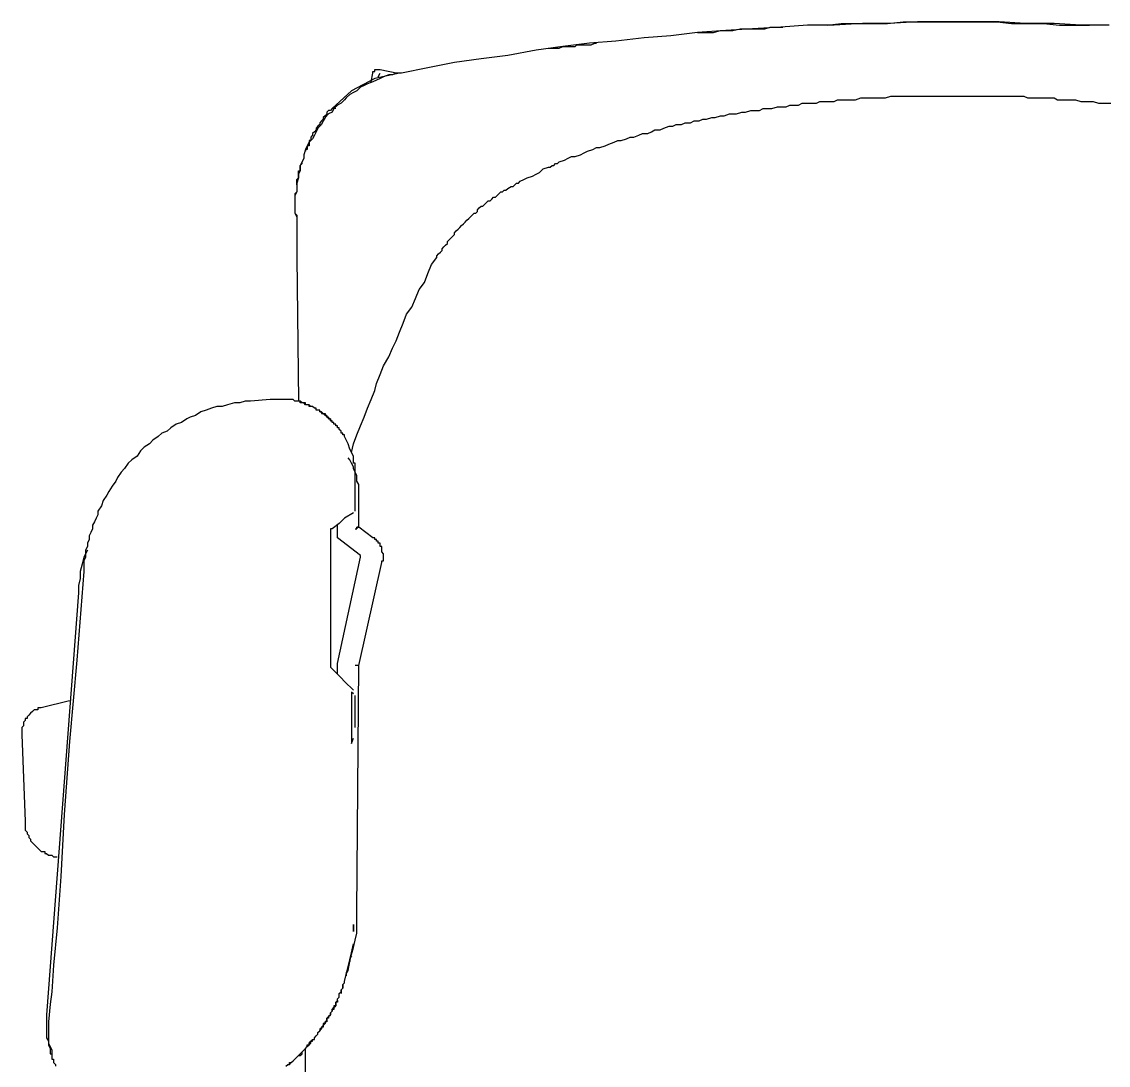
# Model space of a CAD drawing. Header units: inches. Extents: x 0 to 165, y 0 to 113.
# Drawn here: x 16.923 to 18.184, y 65.432 to 66.644 of the extents above; entities that cross this region are included whole.
import ezdxf

# ---------------------------------------------------------------- set-up
doc = ezdxf.new("R2010")
doc.units = ezdxf.units.IN
doc.header["$MEASUREMENT"] = 0
doc.layers.add('Furnishings', color=7, linetype='Continuous')

msp = doc.modelspace()

# ---------------------------------------------------------------- linework, layer by layer
at = {"layer": 'Furnishings'}
for points in [[(18.1849, 66.6395), (18.152, 66.6395), (18.1211, 66.6416), (18.0881, 66.6416), (18.0573, 66.6437), (18.0264, 66.6437), (17.9934, 66.6437), (17.9626, 66.6437), (17.9296, 66.6416), (17.8987, 66.6416), (17.8658, 66.6395), (17.8349, 66.6395), (17.804, 66.6375), (17.7711, 66.6354), (17.7402, 66.6334), (17.7073, 66.6313), (17.6764, 66.6272), (17.6455, 66.6251), (17.6126, 66.621), (17.5817, 66.6189), (17.5508, 66.6148), (17.5199, 66.6107), (17.487, 66.6045), (17.4561, 66.6004), (17.4252, 66.5963), (17.3943, 66.5901), (17.3635, 66.5839), (17.3573, 66.5839), (17.3532, 66.5819), (17.3491, 66.5819), (17.3429, 66.5798), (17.3388, 66.5778), (17.3346, 66.5757), (17.3305, 66.5737), (17.3243, 66.5716), (17.3202, 66.5695), (17.3161, 66.5675), (17.312, 66.5634), (17.3079, 66.5613), (17.3038, 66.5592), (17.2996, 66.5551), (17.2976, 66.5531), (17.2935, 66.549), (17.2893, 66.5469), (17.2852, 66.5428), (17.2832, 66.5387), (17.2791, 66.5366), (17.2749, 66.5325), (17.2729, 66.5284), (17.2708, 66.5242), (17.2667, 66.5201), (17.2646, 66.516), (17.2626, 66.5119), (17.2605, 66.5078), (17.2564, 66.5037), (17.2543, 66.4995), (17.2523, 66.4954), (17.2502, 66.4892), (17.2502, 66.4851), (17.2482, 66.481), (17.2461, 66.4769), (17.2461, 66.4707), (17.2441, 66.4666), (17.2441, 66.4625), (17.242, 66.4563), (17.242, 66.4522), (17.242, 66.446), (17.2399, 66.4419), (17.2399, 66.4378), (17.2399, 66.4316), (17.2399, 66.4275), (17.2399, 66.4213), (17.242, 66.4172), (17.242, 66.4131)], [(17.7073, 66.6313), (17.7093, 66.6313), (17.7114, 66.6313), (17.7134, 66.6313), (17.7155, 66.6313), (17.7176, 66.6313), (17.7196, 66.6313), (17.7217, 66.6313), (17.7237, 66.6313), (17.7258, 66.6313), (17.734, 66.6334), (17.7402, 66.6334), (17.7484, 66.6334), (17.7567, 66.6354), (17.7629, 66.6354), (17.7711, 66.6354), (17.7773, 66.6354), (17.7855, 66.6354), (17.7917, 66.6375), (17.7999, 66.6375), (17.8061, 66.6375)], [(17.8576, 66.6395), (17.874, 66.6416), (17.8926, 66.6416), (17.9111, 66.6416), (17.9276, 66.6416), (17.9461, 66.6437), (17.9646, 66.6437), (17.9831, 66.6437), (17.9996, 66.6437), (18.0181, 66.6437), (18.0367, 66.6437), (18.0552, 66.6437), (18.0717, 66.6416), (18.0902, 66.6416), (18.1087, 66.6416), (18.1273, 66.6395), (18.1437, 66.6395), (18.1623, 66.6395)], [(17.7134, 66.6313), (17.7134, 66.6313)], [(17.7258, 66.6313), (17.7258, 66.6313)], [(17.5343, 66.6128), (17.5385, 66.6128), (17.5405, 66.6128), (17.5446, 66.6128), (17.5467, 66.6128), (17.5508, 66.6148), (17.5549, 66.6148), (17.557, 66.6148), (17.5611, 66.6148), (17.5652, 66.6148), (17.5673, 66.6169), (17.5714, 66.6169), (17.5735, 66.6169), (17.5776, 66.6169), (17.5817, 66.6169), (17.5837, 66.6169), (17.5879, 66.6189), (17.5899, 66.6189)], [(17.3285, 66.5737), (17.3305, 66.5839), (17.3305, 66.586), (17.3326, 66.586), (17.3326, 66.5881), (17.3346, 66.5881), (17.3367, 66.5881), (17.3388, 66.5881), (17.3593, 66.5839)], [(17.3346, 66.5881), (17.3346, 66.5881)], [(17.3346, 66.5881), (17.3346, 66.5881)], [(17.3346, 66.5881), (17.3346, 66.5881)], [(17.3346, 66.5881), (17.3346, 66.5881)], [(17.3346, 66.5881), (17.3346, 66.5881)], [(17.3346, 66.5881), (17.3346, 66.5881)], [(17.3367, 66.5881), (17.3367, 66.5881)], [(17.3367, 66.5881), (17.3367, 66.5881)], [(17.3367, 66.5881), (17.3367, 66.5881)], [(17.3367, 66.5881), (17.3367, 66.5881)], [(17.3367, 66.5881), (17.3367, 66.5881)], [(17.3367, 66.5881), (17.3367, 66.5881)], [(17.3388, 66.5881), (17.3388, 66.5881)], [(17.3388, 66.5881), (17.3388, 66.5881)], [(17.3388, 66.5881), (17.3388, 66.5881)], [(17.3388, 66.5881), (17.3388, 66.5881)], [(17.3388, 66.5881), (17.3388, 66.5881)], [(17.3614, 66.5839), (17.3326, 66.5778), (17.3058, 66.5634), (17.2832, 66.5428), (17.2811, 66.5407), (17.2791, 66.5407), (17.277, 66.5387), (17.277, 66.5366), (17.2749, 66.5345), (17.2729, 66.5325), (17.2729, 66.5304), (17.2708, 66.5284), (17.2688, 66.5263), (17.2688, 66.5242), (17.2667, 66.5222), (17.2646, 66.5201), (17.2646, 66.5181), (17.2626, 66.516), (17.2605, 66.514), (17.2605, 66.5119), (17.2585, 66.5098), (17.2585, 66.5078), (17.2585, 66.5057), (17.2564, 66.5057), (17.2564, 66.5037), (17.2564, 66.5016), (17.2564, 66.4995), (17.2543, 66.4995), (17.2543, 66.4975), (17.2543, 66.4954), (17.2523, 66.4954), (17.2523, 66.4934)], [(17.3305, 66.586), (17.3305, 66.586)], [(17.3305, 66.5839), (17.3305, 66.5839)], [(17.3305, 66.5839), (17.3305, 66.5839)], [(17.3305, 66.5839), (17.3305, 66.5839)], [(17.3305, 66.5839), (17.3305, 66.5839)], [(17.3305, 66.5839), (17.3305, 66.5839)], [(17.3326, 66.586), (17.3326, 66.586)], [(17.3326, 66.586), (17.3326, 66.586)], [(17.3326, 66.586), (17.3326, 66.586)], [(17.3326, 66.586), (17.3326, 66.586)], [(17.3326, 66.586), (17.3326, 66.586)], [(17.3326, 66.586), (17.3326, 66.586)], [(17.3326, 66.586), (17.3326, 66.586)], [(17.3367, 66.5798), (17.3388, 66.5839)], [(17.3058, 66.1434), (17.3079, 66.1537), (17.312, 66.164), (17.3161, 66.1743), (17.3202, 66.1846), (17.3243, 66.1948), (17.3285, 66.2051), (17.3326, 66.2154), (17.3346, 66.2237), (17.3388, 66.234), (17.3429, 66.2443), (17.3491, 66.2546), (17.3532, 66.2648), (17.3573, 66.2731), (17.3614, 66.2834), (17.3655, 66.2937), (17.3696, 66.304), (17.3758, 66.3122), (17.3799, 66.3225), (17.384, 66.3328), (17.3902, 66.341), (17.3943, 66.3513), (17.3985, 66.3616), (17.4046, 66.3698), (17.4046, 66.3719), (17.4067, 66.374), (17.4088, 66.376), (17.4108, 66.3781), (17.4108, 66.3801), (17.4129, 66.3822), (17.4149, 66.3842), (17.417, 66.3863), (17.417, 66.3884), (17.419, 66.3904), (17.4211, 66.3925), (17.4232, 66.3945), (17.4252, 66.3966), (17.4252, 66.3987), (17.4273, 66.4007), (17.4293, 66.4028), (17.4314, 66.4048), (17.4335, 66.4069), (17.4355, 66.409), (17.4376, 66.411), (17.4396, 66.4131), (17.4417, 66.4151), (17.4438, 66.4172), (17.4458, 66.4192), (17.4479, 66.4213), (17.4499, 66.4213), (17.452, 66.4234), (17.452, 66.4254), (17.454, 66.4275), (17.4561, 66.4295), (17.4582, 66.4295), (17.4602, 66.4316), (17.4623, 66.4337), (17.4643, 66.4357), (17.4664, 66.4357), (17.4685, 66.4378), (17.4705, 66.4398), (17.4726, 66.4398), (17.4746, 66.4419), (17.4767, 66.444), (17.4788, 66.446), (17.4808, 66.446), (17.4829, 66.4481), (17.4849, 66.4481), (17.487, 66.4501), (17.4911, 66.4522), (17.4932, 66.4522), (17.4952, 66.4542), (17.4973, 66.4563), (17.4993, 66.4563), (17.5014, 66.4584), (17.5055, 66.4604), (17.5096, 66.4625), (17.5158, 66.4645), (17.5199, 66.4666), (17.524, 66.4687), (17.5282, 66.4728), (17.5343, 66.4748), (17.5364, 66.4748), (17.5385, 66.4769), (17.5405, 66.4769), (17.5426, 66.479), (17.5446, 66.479), (17.5467, 66.481), (17.5529, 66.4831), (17.557, 66.4851), (17.5611, 66.4872), (17.5652, 66.4872), (17.5714, 66.4892), (17.5755, 66.4913), (17.5796, 66.4934), (17.5858, 66.4954), (17.5899, 66.4975), (17.594, 66.4975), (17.6002, 66.4995), (17.6043, 66.5016), (17.6105, 66.5037), (17.6146, 66.5057), (17.6187, 66.5057), (17.6249, 66.5078), (17.629, 66.5098), (17.6332, 66.5098), (17.6393, 66.5119), (17.6435, 66.514), (17.6496, 66.514), (17.6537, 66.516), (17.6579, 66.5181), (17.664, 66.5181), (17.6682, 66.5201), (17.6743, 66.5222), (17.6785, 66.5222), (17.6826, 66.5242), (17.6887, 66.5242), (17.6929, 66.5263), (17.699, 66.5263), (17.7032, 66.5284), (17.7093, 66.5284), (17.7134, 66.5304), (17.7176, 66.5304), (17.7237, 66.5325), (17.7279, 66.5325), (17.734, 66.5345), (17.7382, 66.5345), (17.7443, 66.5366), (17.7484, 66.5366), (17.7526, 66.5366), (17.7587, 66.5387), (17.7629, 66.5387), (17.769, 66.5407), (17.7732, 66.5407), (17.7793, 66.5407), (17.7834, 66.5428), (17.7896, 66.5428), (17.7937, 66.5428), (17.7999, 66.5448), (17.804, 66.5448), (17.8102, 66.5448), (17.8143, 66.5469), (17.8184, 66.5469), (17.8246, 66.5469), (17.8287, 66.549), (17.8349, 66.549), (17.839, 66.549), (17.8452, 66.549), (17.8493, 66.551), (17.8555, 66.551), (17.8596, 66.551), (17.8658, 66.551), (17.8699, 66.5531), (17.8761, 66.5531), (17.8802, 66.5531), (17.8864, 66.5531), (17.8905, 66.5531), (17.8967, 66.5551), (17.9008, 66.5551), (17.907, 66.5551), (17.9111, 66.5551), (17.9152, 66.5551), (17.9214, 66.5551), (17.9255, 66.5551), (17.9317, 66.5572), (17.9358, 66.5572), (17.942, 66.5572), (17.9461, 66.5572), (17.9523, 66.5572), (17.9564, 66.5572), (17.9626, 66.5572), (17.9667, 66.5572), (17.9729, 66.5572), (17.977, 66.5572), (17.9831, 66.5572), (17.9873, 66.5572), (17.9934, 66.5572), (17.9976, 66.5572), (18.0037, 66.5572), (18.0078, 66.5572), (18.014, 66.5572), (18.0181, 66.5572), (18.0243, 66.5572), (18.0284, 66.5572), (18.0346, 66.5572), (18.0387, 66.5572), (18.0449, 66.5572), (18.049, 66.5572), (18.0552, 66.5572), (18.0593, 66.5572), (18.0655, 66.5572), (18.0696, 66.5572), (18.0758, 66.5572), (18.0799, 66.5572), (18.0861, 66.5572), (18.0902, 66.5551), (18.0964, 66.5551), (18.1005, 66.5551), (18.1046, 66.5551), (18.1108, 66.5551), (18.1149, 66.5551), (18.1211, 66.5551), (18.1252, 66.5531), (18.1314, 66.5531), (18.1355, 66.5531), (18.1417, 66.5531), (18.1458, 66.5531), (18.152, 66.551), (18.1561, 66.551), (18.1623, 66.551), (18.1664, 66.551), (18.1725, 66.549), (18.1767, 66.549), (18.1828, 66.549), (18.187, 66.549)], [(17.2873, 66.5428), (17.2832, 66.5428)], [(17.2564, 66.4995), (17.2543, 66.4995), (17.2543, 66.4975)], [(17.2564, 66.5037), (17.2564, 66.5037)], [(17.2564, 66.4995), (17.2564, 66.4995)], [(17.2585, 66.5098), (17.2585, 66.5098)], [(17.2585, 66.5078), (17.2585, 66.5078)], [(17.2523, 66.4934), (17.2523, 66.4934)], [(17.2523, 66.4934), (17.2523, 66.4934)], [(17.2543, 66.4975), (17.2543, 66.4975)], [(17.2543, 66.4975), (17.2543, 66.4975)], [(17.2543, 66.4954), (17.2543, 66.4954)], [(17.242, 66.4542), (17.242, 66.4563), (17.242, 66.4584), (17.242, 66.4604), (17.2441, 66.4625), (17.2441, 66.4645), (17.2441, 66.4666), (17.2441, 66.4687), (17.2441, 66.4707), (17.2461, 66.4707), (17.2461, 66.4728), (17.2461, 66.4748), (17.2461, 66.4769), (17.2482, 66.479), (17.2482, 66.481)], [(17.2482, 66.481), (17.2482, 66.481)], [(17.242, 66.4604), (17.242, 66.4604)], [(17.242, 66.4604), (17.242, 66.4604)], [(17.2441, 66.4625), (17.2441, 66.4625)], [(17.242, 66.4584), (17.242, 66.4584)], [(17.242, 66.4584), (17.242, 66.4584)], [(17.242, 66.4563), (17.242, 66.4563)], [(17.242, 66.4563), (17.242, 66.4563)], [(17.242, 66.446), (17.2399, 66.444), (17.2399, 66.4419), (17.2399, 66.4398), (17.2399, 66.4378), (17.2399, 66.4357), (17.2399, 66.4337), (17.2399, 66.4316), (17.2399, 66.4295), (17.2399, 66.4275), (17.2399, 66.4254), (17.2399, 66.4234), (17.2399, 66.4213), (17.242, 66.4192), (17.242, 66.4172), (17.242, 66.4151), (17.242, 66.4131), (17.242, 66.3904), (17.242, 66.3698), (17.2441, 66.2031)], [(17.242, 66.4131), (17.242, 66.4131)], [(17.4355, 66.409), (17.4355, 66.409)], [(17.3099, 66.129), (17.3099, 66.131), (17.3079, 66.131), (17.3079, 66.1331), (17.3079, 66.1393), (17.3038, 66.1475), (17.3017, 66.1537), (17.2976, 66.1619), (17.2976, 66.164), (17.2955, 66.164), (17.2955, 66.166), (17.2935, 66.166), (17.2935, 66.1681), (17.2914, 66.1701), (17.2914, 66.1722), (17.2893, 66.1722), (17.2893, 66.1743), (17.2873, 66.1743), (17.2873, 66.1763), (17.2852, 66.1763), (17.2852, 66.1784), (17.2832, 66.1784), (17.2832, 66.1804), (17.2811, 66.1804), (17.2811, 66.1825), (17.2791, 66.1825), (17.2791, 66.1846), (17.277, 66.1846), (17.277, 66.1866), (17.2749, 66.1866), (17.2729, 66.1887), (17.2708, 66.1907), (17.2688, 66.1907), (17.2688, 66.1928), (17.2667, 66.1928), (17.2646, 66.1928), (17.2646, 66.1948), (17.2626, 66.1948), (17.2605, 66.1969), (17.2585, 66.1969), (17.2564, 66.199), (17.2543, 66.199), (17.2523, 66.199), (17.2502, 66.201), (17.2482, 66.201), (17.2461, 66.2031), (17.2441, 66.2031), (17.242, 66.2031), (17.2399, 66.2031), (17.2379, 66.2051), (17.2358, 66.2051), (17.2338, 66.2051), (17.2317, 66.2051), (17.2296, 66.2051), (17.2276, 66.2051), (17.2255, 66.2051), (17.2235, 66.2051), (17.2214, 66.2051), (17.2193, 66.2051), (17.2173, 66.2051), (17.2152, 66.2051), (17.2132, 66.2051), (17.2111, 66.2051), (17.1885, 66.2031), (17.1823, 66.2031), (17.1761, 66.201), (17.1699, 66.201), (17.1617, 66.199), (17.1555, 66.1969), (17.1494, 66.1969), (17.1432, 66.1948), (17.137, 66.1928), (17.1308, 66.1907), (17.1246, 66.1866), (17.1185, 66.1846), (17.1144, 66.1825), (17.1082, 66.1784), (17.102, 66.1763), (17.0958, 66.1722), (17.0917, 66.1681), (17.0855, 66.166), (17.0814, 66.1619), (17.0752, 66.1578), (17.0711, 66.1537), (17.0649, 66.1496), (17.0608, 66.1454), (17.0567, 66.1393), (17.0505, 66.1351), (17.0464, 66.131), (17.0423, 66.1248), (17.0382, 66.1207), (17.0341, 66.1146), (17.032, 66.1104), (17.0279, 66.1043), (17.0238, 66.0981), (17.0217, 66.094), (17.0176, 66.0878), (17.0155, 66.0816), (17.0114, 66.0754), (17.0114, 66.0713), (17.0094, 66.0672), (17.0073, 66.0631), (17.0052, 66.059), (17.0052, 66.0548), (17.0032, 66.0507), (17.0011, 66.0466), (17.0011, 66.0425), (16.9991, 66.0384), (16.9991, 66.0343), (16.997, 66.0301), (16.997, 66.026), (16.997, 66.0219), (16.9949, 66.0178), (16.9949, 66.0137), (16.9949, 66.0096), (16.9949, 66.0054), (16.9867, 65.9025), (16.9785, 65.8078), (16.9723, 65.7234), (16.9682, 65.6513), (16.9641, 65.5916), (16.9599, 65.5484), (16.9579, 65.5175), (16.9558, 65.5031), (16.9538, 65.4825), (16.9538, 65.4558), (16.9558, 65.4516), (16.9558, 65.4475), (16.9558, 65.4455), (16.9579, 65.4455), (16.9579, 65.4434), (16.9579, 65.4413), (16.9579, 65.4393), (16.9599, 65.4393), (16.9599, 65.4372), (16.9599, 65.4352), (16.962, 65.4331), (16.962, 65.431)], [(17.2111, 66.2051), (17.2111, 66.2051)], [(17.2132, 66.2051), (17.2132, 66.2051)], [(17.2152, 66.2051), (17.2152, 66.2051)], [(17.2193, 66.2051), (17.2193, 66.2051)], [(17.2214, 66.2051), (17.2214, 66.2051)], [(17.2255, 66.2051), (17.2255, 66.2051)], [(17.2276, 66.2051), (17.2276, 66.2051)], [(17.2296, 66.2051), (17.2296, 66.2051)], [(17.2626, 66.1948), (17.2605, 66.1969), (17.2585, 66.1969), (17.2564, 66.1969), (17.2564, 66.199), (17.2543, 66.199), (17.2523, 66.199), (17.2523, 66.201), (17.2502, 66.201), (17.2482, 66.201), (17.2461, 66.201), (17.2461, 66.2031), (17.2441, 66.2031), (17.242, 66.2031), (17.2399, 66.2031), (17.2379, 66.2051), (17.2358, 66.2051), (17.2338, 66.2051)], [(17.2338, 66.2051), (17.2338, 66.2051)], [(17.2379, 66.2051), (17.2379, 66.2051)], [(17.2399, 66.2031), (17.2399, 66.2031)], [(17.242, 66.2031), (17.242, 66.2031)], [(17.2482, 66.201), (17.2482, 66.201)], [(17.2482, 66.201), (17.2482, 66.201)], [(17.2502, 66.201), (17.2502, 66.201)], [(17.2543, 66.199), (17.2543, 66.199)], [(17.2564, 66.199), (17.2564, 66.199)], [(17.2585, 66.1969), (17.2585, 66.1969)], [(17.2585, 66.1969), (17.2585, 66.1969)], [(17.2605, 66.1969), (17.2605, 66.1969)], [(17.2605, 66.1969), (17.2605, 66.1969)], [(17.2626, 66.1948), (17.2626, 66.1948)], [(17.2688, 66.1907), (17.2688, 66.1907)], [(17.2688, 66.1907), (17.2688, 66.1907)], [(17.2688, 66.1907), (17.2688, 66.1907)], [(17.2688, 66.1907), (17.2688, 66.1907)], [(17.2688, 66.1907), (17.2708, 66.1907), (17.2708, 66.1887), (17.2729, 66.1887), (17.2749, 66.1887), (17.2749, 66.1866), (17.277, 66.1866), (17.277, 66.1846), (17.2791, 66.1846), (17.2791, 66.1825), (17.2811, 66.1825), (17.2811, 66.1804), (17.2832, 66.1804)], [(17.2708, 66.1907), (17.2708, 66.1907)], [(17.2708, 66.1907), (17.2708, 66.1907)], [(17.2708, 66.1907), (17.2708, 66.1907)], [(17.2708, 66.1907), (17.2708, 66.1907)], [(17.2708, 66.1907), (17.2708, 66.1907)], [(17.2708, 66.1907), (17.2708, 66.1907)], [(17.2729, 66.1887), (17.2729, 66.1887)], [(17.2729, 66.1887), (17.2729, 66.1887)], [(17.2729, 66.1887), (17.2729, 66.1887)], [(17.2729, 66.1887), (17.2729, 66.1887)], [(17.2729, 66.1887), (17.2729, 66.1887)], [(17.2729, 66.1887), (17.2729, 66.1887)], [(17.2729, 66.1887), (17.2729, 66.1887)], [(17.2729, 66.1887), (17.2729, 66.1887)], [(17.2749, 66.1887), (17.2749, 66.1887)], [(17.2749, 66.1866), (17.2749, 66.1866)], [(17.2749, 66.1866), (17.2749, 66.1866)], [(17.2749, 66.1866), (17.2749, 66.1866)], [(17.2749, 66.1866), (17.2749, 66.1866)], [(17.2749, 66.1866), (17.2749, 66.1866)], [(17.277, 66.1866), (17.277, 66.1866)], [(17.277, 66.1866), (17.277, 66.1866)], [(17.277, 66.1846), (17.277, 66.1846)], [(17.277, 66.1846), (17.277, 66.1846)], [(17.277, 66.1846), (17.277, 66.1846)], [(17.2791, 66.1846), (17.2791, 66.1846)], [(17.2791, 66.1846), (17.2791, 66.1846)], [(17.2791, 66.1846), (17.2791, 66.1846)], [(17.2791, 66.1846), (17.2791, 66.1846)], [(17.2791, 66.1825), (17.2791, 66.1825)], [(17.2811, 66.1825), (17.2811, 66.1825)], [(17.2811, 66.1825), (17.2811, 66.1825)], [(17.2811, 66.1825), (17.2811, 66.1825)], [(17.2811, 66.1825), (17.2811, 66.1825)], [(17.2811, 66.1804), (17.2811, 66.1804)], [(17.2832, 66.1804), (17.2832, 66.1804)], [(17.2832, 66.1804), (17.2832, 66.1804)], [(17.2832, 66.1804), (17.2832, 66.1804)], [(17.2914, 66.1701), (17.2914, 66.1701)], [(17.2935, 66.1681), (17.2935, 66.1681)], [(17.2955, 66.166), (17.2955, 66.166)], [(17.2976, 66.1619), (17.2976, 66.1619)], [(17.3058, 65.5587), (17.3038, 65.5566), (17.3038, 65.5546), (17.3038, 65.5525), (17.3058, 65.5608), (17.3079, 65.569), (17.3099, 65.5772), (17.312, 65.5855), (17.312, 65.5957), (17.312, 65.604), (17.312, 65.6102), (17.3141, 65.8963), (17.3408, 66.0157), (17.3408, 66.0178), (17.3429, 66.0178), (17.3429, 66.0199), (17.3429, 66.0219), (17.3429, 66.024), (17.3429, 66.026), (17.3408, 66.0281), (17.3408, 66.0301), (17.3408, 66.0322), (17.3408, 66.0343), (17.3388, 66.0343), (17.3388, 66.0363), (17.3388, 66.0384), (17.3367, 66.0384), (17.3367, 66.0404), (17.3346, 66.0404), (17.3346, 66.0425), (17.3326, 66.0425), (17.3326, 66.0446), (17.3305, 66.0446), (17.3141, 66.0569), (17.312, 66.0569), (17.3141, 66.0569), (17.3141, 66.0898), (17.3141, 66.094), (17.3141, 66.0981), (17.3141, 66.1022), (17.3141, 66.1063), (17.312, 66.1104), (17.312, 66.1125), (17.312, 66.1166), (17.3099, 66.1207), (17.3079, 66.1248), (17.3079, 66.1269), (17.3058, 66.131), (17.3038, 66.1351), (17.3017, 66.1372)], [(17.3099, 66.0754), (17.3099, 66.129), (17.3099, 66.131), (17.3079, 66.131), (17.3079, 66.1331), (17.3079, 66.1351), (17.3079, 66.1372)], [(17.3079, 66.1372), (17.3079, 66.1372)], [(17.3079, 66.1372), (17.3079, 66.1372)], [(17.3079, 66.1351), (17.3079, 66.1351)], [(17.3079, 66.1351), (17.3079, 66.1351)], [(17.3079, 66.1351), (17.3079, 66.1351)], [(17.3079, 66.1351), (17.3079, 66.1351)], [(17.3079, 66.1351), (17.3079, 66.1351)], [(17.3079, 66.1351), (17.3079, 66.1351)], [(17.3079, 66.1351), (17.3079, 66.1351)], [(17.3079, 66.1351), (17.3079, 66.1351)], [(17.3079, 66.1351), (17.3079, 66.1351)], [(17.3079, 66.1331), (17.3079, 66.1331)], [(17.3079, 66.1331), (17.3079, 66.1331)], [(17.3079, 66.1331), (17.3079, 66.1331)], [(17.3079, 66.1331), (17.3079, 66.1331)], [(17.3079, 66.1331), (17.3079, 66.1331)], [(17.3079, 66.1331), (17.3079, 66.1331)], [(17.3079, 66.1331), (17.3079, 66.1331)], [(17.3079, 66.1331), (17.3079, 66.1331)], [(17.3079, 66.1331), (17.3079, 66.1331)], [(17.3099, 66.131), (17.3099, 66.131)], [(17.3099, 66.131), (17.3099, 66.131)], [(17.3099, 66.131), (17.3099, 66.131)], [(17.3099, 66.131), (17.3099, 66.131)], [(17.3099, 66.131), (17.3099, 66.131)], [(17.3099, 66.131), (17.3099, 66.131)], [(17.3099, 66.131), (17.3099, 66.131)], [(17.3099, 66.131), (17.3099, 66.131)], [(17.3099, 66.131), (17.3099, 66.131)], [(17.3099, 66.131), (17.3099, 66.131)], [(17.3099, 66.131), (17.3099, 66.131)], [(17.3099, 66.131), (17.3099, 66.131)], [(17.3099, 66.131), (17.3099, 66.131)], [(17.3099, 66.131), (17.3099, 66.131)], [(17.3099, 66.131), (17.3099, 66.131)], [(17.3099, 66.131), (17.3099, 66.131)], [(17.3099, 66.131), (17.3099, 66.131)], [(17.3099, 66.129), (17.3099, 66.129)], [(17.3099, 66.129), (17.3099, 66.129)], [(17.3099, 66.129), (17.3099, 66.129)], [(17.3099, 66.129), (17.3099, 66.129)], [(17.3099, 66.129), (17.3099, 66.129)], [(17.3099, 66.129), (17.3099, 66.129)], [(17.3099, 66.129), (17.3099, 66.129)], [(17.3099, 66.129), (17.3099, 66.129)], [(17.3099, 66.129), (17.3099, 66.129)], [(17.3099, 66.129), (17.3099, 66.129)], [(17.3099, 66.129), (17.3099, 66.129)], [(17.3099, 66.129), (17.3099, 66.129)], [(17.3099, 66.129), (17.3099, 66.129)], [(17.3099, 66.129), (17.3099, 66.129)], [(17.3099, 66.129), (17.3099, 66.129)], [(17.3099, 66.129), (17.3099, 66.129)], [(17.3099, 66.129), (17.3099, 66.129)], [(17.3099, 66.129), (17.3099, 66.129)], [(17.3099, 66.129), (17.3099, 66.129)], [(17.3099, 66.129), (17.3099, 66.129)], [(17.3099, 66.129), (17.3099, 66.129)], [(17.3099, 66.129), (17.3099, 66.129)], [(17.3099, 66.129), (17.3099, 66.129)], [(17.3099, 66.129), (17.3099, 66.129)], [(17.3099, 66.129), (17.3099, 66.129)], [(17.3099, 66.129), (17.3099, 66.129)], [(17.3099, 66.129), (17.3099, 66.129)], [(17.3099, 66.129), (17.3099, 66.129)], [(17.3099, 66.129), (17.3099, 66.129)], [(17.3099, 66.129), (17.3099, 66.129)], [(17.3099, 66.129), (17.3099, 66.129)], [(17.3099, 66.129), (17.3099, 66.129)], [(17.3079, 66.0734), (17.2976, 66.0672), (17.2914, 66.061), (17.2832, 66.0548), (17.2811, 66.0548), (17.2811, 66.0528), (17.2811, 66.0507), (17.2811, 65.8984), (17.2811, 65.8963), (17.2811, 65.8943), (17.2893, 65.886), (17.2935, 65.8819), (17.2976, 65.8778), (17.3079, 65.8675)], [(17.3161, 66.024), (17.2893, 66.0446), (17.2893, 66.059)], [(17.3099, 66.0548), (17.312, 66.0548), (17.312, 66.0569), (17.312, 66.0548)], [(17.312, 66.0569), (17.312, 66.0569)], [(17.312, 66.0569), (17.312, 66.0569)], [(17.312, 66.0569), (17.312, 66.0569)], [(17.312, 66.0569), (17.312, 66.0569)], [(17.312, 66.0569), (17.312, 66.0569)], [(17.312, 66.0569), (17.312, 66.0569)], [(17.312, 66.0569), (17.312, 66.0569)], [(17.312, 66.0569), (17.312, 66.0569)], [(17.312, 66.0569), (17.312, 66.0569)], [(17.312, 66.0569), (17.312, 66.0569)], [(17.312, 66.0569), (17.312, 66.0569)], [(17.312, 66.0569), (17.312, 66.0569)], [(17.312, 66.0569), (17.312, 66.0569)], [(17.312, 66.0569), (17.312, 66.0569)], [(17.312, 66.0569), (17.312, 66.0569)], [(17.312, 66.0569), (17.312, 66.0569)], [(17.3141, 66.0569), (17.3141, 66.0569)], [(17.3141, 66.0569), (17.3141, 66.0569)], [(17.3141, 66.0569), (17.3141, 66.0569)], [(17.3141, 66.0569), (17.3141, 66.0569)], [(17.3141, 66.0569), (17.3141, 66.0569)], [(17.3141, 66.0569), (17.3141, 66.0569)], [(17.3141, 66.0569), (17.3141, 66.0569)], [(17.3141, 66.0569), (17.3141, 66.0569)], [(17.3141, 66.0569), (17.3141, 66.0569)], [(17.3141, 66.0569), (17.3141, 66.0569)], [(17.3141, 66.0569), (17.3141, 66.0569)], [(17.3141, 66.0569), (17.3141, 66.0569)], [(17.3141, 66.0569), (17.3141, 66.0569)], [(17.3141, 66.0569), (17.3141, 66.0569)], [(17.3141, 66.0569), (17.3141, 66.0569)], [(17.3141, 66.0569), (17.3141, 66.0569)], [(17.3141, 66.0569), (17.3141, 66.0569)], [(17.3141, 66.0569), (17.3141, 66.0569)], [(17.2811, 66.0548), (17.2811, 66.0548)], [(17.2811, 66.0548), (17.2811, 66.0548)], [(17.2811, 66.0548), (17.2811, 66.0548)], [(17.2811, 66.0548), (17.2811, 66.0548)], [(17.2811, 66.0548), (17.2811, 66.0548)], [(17.2811, 66.0548), (17.2811, 66.0548)], [(17.2811, 66.0548), (17.2811, 66.0548)], [(17.2811, 66.0548), (17.2811, 66.0548)], [(17.2811, 66.0548), (17.2811, 66.0548)], [(17.2811, 66.0548), (17.2811, 66.0548)], [(17.2811, 66.0548), (17.2811, 66.0548)], [(17.2811, 66.0548), (17.2811, 66.0548)], [(17.2811, 66.0548), (17.2811, 66.0548)], [(17.2811, 66.0548), (17.2811, 66.0548)], [(17.2811, 66.0528), (17.2811, 66.0528)], [(17.2811, 66.0528), (17.2811, 66.0528)], [(17.2811, 66.0528), (17.2811, 66.0528)], [(17.2811, 66.0528), (17.2811, 66.0528)], [(17.2811, 66.0528), (17.2811, 66.0528)], [(17.2811, 66.0528), (17.2811, 66.0528)], [(17.2811, 66.0528), (17.2811, 66.0528)], [(17.2811, 66.0528), (17.2811, 66.0528)], [(17.2811, 66.0528), (17.2811, 66.0528)], [(17.2811, 66.0528), (17.2811, 66.0528)], [(17.2811, 66.0528), (17.2811, 66.0528)], [(17.2811, 66.0528), (17.2811, 66.0528)], [(17.2811, 66.0528), (17.2811, 66.0528)], [(17.2811, 66.0528), (17.2811, 66.0528)], [(17.2811, 66.0528), (17.2811, 66.0528)], [(17.2811, 66.0528), (17.2811, 66.0528)], [(17.2811, 66.0528), (17.2811, 66.0528)], [(17.2811, 66.0528), (17.2811, 66.0528)], [(17.2811, 66.0528), (17.2811, 66.0528)], [(17.2811, 66.0528), (17.2811, 66.0528)], [(17.2811, 66.0528), (17.2811, 66.0528)], [(17.2811, 66.0528), (17.2811, 66.0528)], [(17.2811, 66.0528), (17.2811, 66.0528)], [(17.2811, 66.0528), (17.2811, 66.0528)], [(17.2811, 66.0507), (17.2811, 66.0507)], [(17.2811, 66.0507), (17.2811, 66.0507)], [(17.2811, 66.0507), (17.2811, 66.0507)], [(17.2811, 66.0507), (17.2811, 66.0507)], [(17.2811, 66.0507), (17.2811, 66.0507)], [(17.2811, 66.0507), (17.2811, 66.0507)], [(17.2811, 66.0507), (17.2811, 66.0507)], [(17.2811, 66.0507), (17.2811, 66.0507)], [(17.2811, 66.0507), (17.2811, 66.0507)], [(17.2811, 66.0507), (17.2811, 66.0507)], [(17.2811, 66.0507), (17.2811, 66.0507)], [(17.2811, 66.0507), (17.2811, 66.0507)], [(17.3099, 66.0548), (17.3099, 66.0548)], [(17.312, 66.0548), (17.312, 66.0548)], [(17.312, 66.0548), (17.312, 66.0548)], [(17.312, 66.0548), (17.312, 66.0548)], [(17.312, 66.0548), (17.312, 66.0548)], [(17.312, 66.0548), (17.312, 66.0548)], [(17.312, 66.0548), (17.312, 66.0548)], [(17.312, 66.0548), (17.312, 66.0548)], [(17.312, 66.0548), (17.312, 66.0548)], [(17.312, 66.0548), (17.312, 66.0548)], [(17.3326, 66.0425), (17.3326, 66.0425)], [(17.3367, 66.0404), (17.3367, 66.0404)], [(17.3388, 66.0363), (17.3388, 66.0363)], [(17.3408, 66.0322), (17.3408, 66.0322)], [(16.9991, 66.0301), (16.9949, 66.0219), (16.9929, 66.0137), (16.9908, 66.0054), (16.9908, 65.9972), (16.9888, 65.989), (16.9888, 65.9807), (16.9517, 65.4908), (16.9517, 65.4866), (16.9517, 65.4825), (16.9517, 65.4805), (16.9517, 65.4763), (16.9517, 65.4722), (16.9517, 65.4681), (16.9517, 65.464), (16.9538, 65.4599), (16.9538, 65.4578), (16.9558, 65.4537), (16.9579, 65.4496), (16.9579, 65.4455)], [(17.2893, 65.886), (17.2893, 65.8984), (17.3161, 66.0219)], [(17.3408, 66.0301), (17.3408, 66.0301)], [(17.3408, 66.0281), (17.3408, 66.0281)], [(17.3429, 66.026), (17.3429, 66.026)], [(17.3429, 66.024), (17.3429, 66.024)], [(17.3429, 66.0199), (17.3429, 66.0199)], [(17.2811, 65.8984), (17.2811, 65.8984)], [(17.2811, 65.8984), (17.2811, 65.8984)], [(17.2811, 65.8984), (17.2811, 65.8963)], [(17.2811, 65.8963), (17.2811, 65.8963)], [(17.2811, 65.8963), (17.2811, 65.8963)], [(17.2811, 65.8963), (17.2811, 65.8963)], [(17.2811, 65.8963), (17.2811, 65.8963)], [(17.2811, 65.8963), (17.2811, 65.8963)], [(17.2811, 65.8963), (17.2811, 65.8963)], [(17.2811, 65.8963), (17.2811, 65.8963)], [(17.2811, 65.8963), (17.2811, 65.8963)], [(17.2811, 65.8963), (17.2811, 65.8963)], [(17.2811, 65.8963), (17.2811, 65.8963)], [(17.2811, 65.8963), (17.2811, 65.8963)], [(17.2811, 65.8963), (17.2811, 65.8963)], [(17.2811, 65.8963), (17.2811, 65.8963)], [(17.2811, 65.8963), (17.2811, 65.8963)], [(17.2811, 65.8963), (17.2811, 65.8963)], [(17.2811, 65.8963), (17.2811, 65.8963)], [(17.2811, 65.8963), (17.2811, 65.8963)], [(17.2811, 65.8963), (17.2811, 65.8963)], [(17.2811, 65.8963), (17.2811, 65.8963)], [(17.2811, 65.8963), (17.2811, 65.8963)], [(17.2811, 65.8963), (17.2811, 65.8963)], [(17.2811, 65.8963), (17.2811, 65.8963)], [(17.2811, 65.8963), (17.2811, 65.8963)], [(17.2811, 65.8963), (17.2811, 65.8963)], [(17.2811, 65.8963), (17.2811, 65.8963)], [(17.2811, 65.8963), (17.2811, 65.8963)], [(17.2811, 65.8963), (17.2811, 65.8963)], [(17.2811, 65.8963), (17.2811, 65.8963)], [(17.2811, 65.8943), (17.2811, 65.8943)], [(17.2811, 65.8943), (17.2811, 65.8943)], [(17.2811, 65.8943), (17.2811, 65.8943)], [(17.2811, 65.8943), (17.2811, 65.8943)], [(17.2811, 65.8943), (17.2811, 65.8943)], [(17.2811, 65.8943), (17.2811, 65.8943)], [(17.2811, 65.8943), (17.2811, 65.8943)], [(17.2811, 65.8943), (17.2811, 65.8943)], [(17.2811, 65.8943), (17.2811, 65.8943)], [(17.2811, 65.8943), (17.2811, 65.8943)], [(17.2811, 65.8943), (17.2811, 65.8943)], [(17.2811, 65.8943), (17.2811, 65.8943)], [(17.2811, 65.8943), (17.2811, 65.8943)], [(17.2811, 65.8943), (17.2811, 65.8943)], [(17.2811, 65.8943), (17.2811, 65.8943)], [(17.2811, 65.8943), (17.2811, 65.8943)], [(17.2811, 65.8943), (17.2811, 65.8943)], [(17.2811, 65.8943), (17.2811, 65.8943)], [(17.2811, 65.8943), (17.2811, 65.8943)], [(17.3141, 65.8963), (17.312, 65.8963), (17.3099, 65.8963)], [(17.3099, 65.8963), (17.3099, 65.8963)], [(17.3099, 65.8963), (17.3099, 65.8963)], [(17.3099, 65.8963), (17.3099, 65.8963)], [(17.3099, 65.8963), (17.3099, 65.8963)], [(17.312, 65.8963), (17.312, 65.8963)], [(17.312, 65.8963), (17.312, 65.8963)], [(17.312, 65.8963), (17.312, 65.8963)], [(17.312, 65.8963), (17.312, 65.8963)], [(17.312, 65.8963), (17.312, 65.8963)], [(17.312, 65.8963), (17.312, 65.8963)], [(17.312, 65.8963), (17.312, 65.8963)], [(17.312, 65.8963), (17.312, 65.8963)], [(17.312, 65.8963), (17.312, 65.8963)], [(17.312, 65.8963), (17.312, 65.8963)], [(17.312, 65.8963), (17.312, 65.8963)], [(17.3141, 65.8963), (17.3141, 65.8963)], [(17.3141, 65.8963), (17.3141, 65.8963)], [(17.3141, 65.8963), (17.3141, 65.8963)], [(17.3141, 65.8963), (17.3141, 65.8963)], [(17.3141, 65.8963), (17.3141, 65.8963)], [(17.3141, 65.8963), (17.3141, 65.8963)], [(17.3141, 65.8963), (17.3141, 65.8963)], [(17.3141, 65.8963), (17.3141, 65.8963)], [(17.3141, 65.8963), (17.3141, 65.8963)], [(16.9785, 65.8552), (16.9455, 65.8469), (16.9435, 65.8469), (16.9414, 65.8469), (16.9414, 65.8449), (16.9394, 65.8449), (16.9373, 65.8449), (16.9352, 65.8428), (16.9332, 65.8407), (16.9311, 65.8387), (16.9291, 65.8366), (16.9291, 65.8346), (16.927, 65.8346), (16.927, 65.8325), (16.9249, 65.8304), (16.9249, 65.8284), (16.9249, 65.8263), (16.9229, 65.8243), (16.9229, 65.8222), (16.9229, 65.8202), (16.9229, 65.8181), (16.9229, 65.816), (16.927, 65.7152), (16.927, 65.7131), (16.927, 65.711), (16.927, 65.709), (16.927, 65.7069), (16.927, 65.7049), (16.9291, 65.7028), (16.9291, 65.7007), (16.9311, 65.6987), (16.9311, 65.6966), (16.9332, 65.6946), (16.9332, 65.6925), (16.9352, 65.6905), (16.9373, 65.6884), (16.9394, 65.6863), (16.9414, 65.6843), (16.9435, 65.6822), (16.9455, 65.6802), (16.9476, 65.6802), (16.9497, 65.6802), (16.9497, 65.6781), (16.9517, 65.6781), (16.9538, 65.676), (16.9558, 65.676), (16.9579, 65.676), (16.9599, 65.674), (16.962, 65.674), (16.9641, 65.674)], [(17.3079, 65.8634), (17.3058, 65.8654), (17.3058, 65.8057), (17.3079, 65.8119)], [(17.3099, 65.8243), (17.3099, 65.8613)], [(16.9352, 65.8428), (16.9352, 65.8428)], [(16.9373, 65.8449), (16.9373, 65.8449)], [(16.9435, 65.8469), (16.9435, 65.8469)], [(16.9455, 65.8469), (16.9455, 65.8469)], [(16.9249, 65.8304), (16.9249, 65.8304)], [(16.927, 65.8325), (16.927, 65.8325)], [(16.9291, 65.8366), (16.9291, 65.8366)], [(16.9311, 65.8387), (16.9311, 65.8387)], [(16.9332, 65.8407), (16.9332, 65.8407)], [(16.9332, 65.8407), (16.9332, 65.8407)], [(16.9229, 65.8243), (16.9229, 65.8243)], [(16.9229, 65.8222), (16.9229, 65.8222)], [(16.9229, 65.8181), (16.9229, 65.8181)], [(16.9249, 65.8284), (16.9249, 65.8284)], [(16.927, 65.711), (16.927, 65.711)], [(16.9291, 65.7028), (16.9291, 65.7028)], [(16.9311, 65.6966), (16.9311, 65.6966)], [(16.9352, 65.6905), (16.9352, 65.6905)], [(16.9373, 65.6884), (16.9373, 65.6884)], [(16.9414, 65.6843), (16.9414, 65.6843)], [(16.9435, 65.6822), (16.9435, 65.6822)], [(16.9558, 65.676), (16.9558, 65.676)], [(16.9641, 65.674), (16.9641, 65.674)], [(17.3079, 65.5957), (17.3079, 65.5957)], [(17.3079, 65.5937), (17.3079, 65.5937)], [(17.3079, 65.5937), (17.3079, 65.5937)], [(17.3079, 65.5916), (17.3079, 65.5916)], [(17.3079, 65.5896), (17.3079, 65.5896)], [(17.3079, 65.5896), (17.3079, 65.5896)], [(17.3079, 65.5875), (17.3079, 65.5875)], [(17.2296, 65.431), (17.2317, 65.4331), (17.2338, 65.4331), (17.2358, 65.4352), (17.2379, 65.4372), (17.2399, 65.4393), (17.242, 65.4413), (17.2441, 65.4434), (17.2461, 65.4434), (17.2482, 65.4455), (17.2482, 65.4475), (17.2502, 65.4496), (17.2523, 65.4516), (17.2543, 65.4537), (17.2564, 65.4558), (17.2564, 65.4578), (17.2585, 65.4599), (17.2605, 65.4619), (17.2626, 65.4619), (17.2626, 65.464), (17.2646, 65.4661), (17.2667, 65.4681), (17.2667, 65.4702), (17.2688, 65.4722), (17.2708, 65.4743), (17.2708, 65.4763), (17.2729, 65.4784), (17.2749, 65.4805), (17.2749, 65.4825), (17.277, 65.4846), (17.277, 65.4866), (17.2791, 65.4887), (17.2811, 65.4908), (17.2811, 65.4928), (17.2832, 65.4949), (17.2832, 65.4969), (17.2852, 65.499), (17.2873, 65.5011), (17.2873, 65.5031), (17.2873, 65.5052), (17.2893, 65.5072), (17.2893, 65.5093), (17.2914, 65.5113), (17.2914, 65.5134), (17.2914, 65.5155), (17.2935, 65.5175), (17.2935, 65.5196), (17.2955, 65.5216), (17.2955, 65.5237), (17.2955, 65.5258), (17.2976, 65.5278), (17.2976, 65.5299), (17.3017, 65.5463), (17.3058, 65.5628), (17.3079, 65.5731)], [(17.2996, 65.5381), (17.3017, 65.5422), (17.3038, 65.5525)], [(17.3038, 65.5566), (17.3038, 65.5566)], [(17.3038, 65.5566), (17.3038, 65.5566)], [(17.3038, 65.5566), (17.3038, 65.5566)], [(17.3038, 65.5566), (17.3038, 65.5566)], [(17.3038, 65.5566), (17.3038, 65.5566)], [(17.3038, 65.5566), (17.3038, 65.5566)], [(17.3038, 65.5566), (17.3038, 65.5566)], [(17.3038, 65.5566), (17.3038, 65.5566)], [(17.3038, 65.5566), (17.3038, 65.5566)], [(17.3038, 65.5546), (17.3038, 65.5546)], [(17.3038, 65.5546), (17.3038, 65.5546)], [(17.3038, 65.5546), (17.3038, 65.5546)], [(17.3038, 65.5546), (17.3038, 65.5546)], [(17.3038, 65.5546), (17.3038, 65.5546)], [(17.3038, 65.5546), (17.3038, 65.5546)], [(17.3038, 65.5546), (17.3038, 65.5546)], [(17.3038, 65.5546), (17.3038, 65.5546)], [(17.3038, 65.5525), (17.3038, 65.5525)], [(17.3038, 65.5525), (17.3038, 65.5525)], [(17.3058, 65.5587), (17.3058, 65.5587)], [(17.2996, 65.5402), (17.2996, 65.5402)], [(17.2996, 65.5402), (17.2996, 65.5381), (17.2996, 65.536)], [(17.2996, 65.5381), (17.2996, 65.5381)], [(17.2996, 65.5381), (17.2996, 65.5381)], [(17.2996, 65.5381), (17.2996, 65.5381)], [(17.2996, 65.5381), (17.2996, 65.5381)], [(17.2996, 65.536), (17.2996, 65.536)], [(17.2996, 65.536), (17.2996, 65.536)], [(17.2996, 65.536), (17.2996, 65.536)], [(17.2996, 65.536), (17.2996, 65.536)], [(17.2955, 65.5258), (17.2955, 65.5237), (17.2955, 65.5216), (17.2935, 65.5196), (17.2935, 65.5175), (17.2935, 65.5155)], [(17.2935, 65.5196), (17.2935, 65.5196)], [(17.2935, 65.5196), (17.2935, 65.5196)], [(17.2935, 65.5196), (17.2935, 65.5196)], [(17.2935, 65.5196), (17.2935, 65.5196)], [(17.2935, 65.5175), (17.2935, 65.5175)], [(17.2935, 65.5175), (17.2935, 65.5175)], [(17.2935, 65.5175), (17.2935, 65.5175)], [(17.2935, 65.5155), (17.2935, 65.5155)], [(17.2935, 65.5155), (17.2935, 65.5155)], [(17.2955, 65.5258), (17.2955, 65.5258)], [(17.2955, 65.5258), (17.2955, 65.5258)], [(17.2955, 65.5237), (17.2955, 65.5237)], [(17.2955, 65.5237), (17.2955, 65.5237)], [(17.2955, 65.5237), (17.2955, 65.5237)], [(17.2955, 65.5237), (17.2955, 65.5237)], [(17.2955, 65.5237), (17.2955, 65.5237)], [(17.2955, 65.5216), (17.2955, 65.5216)], [(17.2955, 65.5216), (17.2955, 65.5216)], [(17.2955, 65.5216), (17.2955, 65.5216)], [(17.2893, 65.5072), (17.2893, 65.5052), (17.2873, 65.5052), (17.2873, 65.5031), (17.2873, 65.5011), (17.2852, 65.5011), (17.2852, 65.499), (17.2852, 65.4969), (17.2832, 65.4969), (17.2832, 65.4949), (17.2811, 65.4928), (17.2811, 65.4908), (17.2791, 65.4887), (17.2791, 65.4866), (17.277, 65.4866), (17.277, 65.4846), (17.277, 65.4825), (17.2749, 65.4825), (17.2749, 65.4805), (17.2729, 65.4805), (17.2729, 65.4784), (17.2729, 65.4763), (17.2708, 65.4763), (17.2708, 65.4743), (17.2688, 65.4743), (17.2688, 65.4722)], [(17.2873, 65.5052), (17.2873, 65.5052)], [(17.2873, 65.5052), (17.2873, 65.5052)], [(17.2873, 65.5031), (17.2873, 65.5031)], [(17.2873, 65.5031), (17.2873, 65.5031)], [(17.2873, 65.5031), (17.2873, 65.5031)], [(17.2893, 65.5072), (17.2893, 65.5072)], [(17.2893, 65.5072), (17.2893, 65.5072)], [(17.2811, 65.4928), (17.2811, 65.4928)], [(17.2811, 65.4928), (17.2811, 65.4928)], [(17.2811, 65.4928), (17.2811, 65.4928)], [(17.2811, 65.4908), (17.2811, 65.4908)], [(17.2811, 65.4908), (17.2811, 65.4908)], [(17.2811, 65.4908), (17.2811, 65.4908)], [(17.2832, 65.4969), (17.2832, 65.4969)], [(17.2832, 65.4969), (17.2832, 65.4969)], [(17.2832, 65.4969), (17.2832, 65.4969)], [(17.2832, 65.4949), (17.2832, 65.4949)], [(17.2832, 65.4949), (17.2832, 65.4949)], [(17.2832, 65.4949), (17.2832, 65.4949)], [(17.2852, 65.5011), (17.2852, 65.5011)], [(17.2852, 65.5011), (17.2852, 65.5011)], [(17.2852, 65.499), (17.2852, 65.499)], [(17.2852, 65.499), (17.2852, 65.499)], [(17.2852, 65.499), (17.2852, 65.499)], [(17.2852, 65.499), (17.2852, 65.499)], [(17.2729, 65.4784), (17.2729, 65.4784)], [(17.2729, 65.4784), (17.2729, 65.4784)], [(17.2729, 65.4784), (17.2729, 65.4784)], [(17.2749, 65.4825), (17.2749, 65.4825)], [(17.2749, 65.4825), (17.2749, 65.4825)], [(17.2749, 65.4825), (17.2749, 65.4825)], [(17.2749, 65.4805), (17.2749, 65.4805)], [(17.2749, 65.4805), (17.2749, 65.4805)], [(17.2749, 65.4805), (17.2749, 65.4805)], [(17.277, 65.4846), (17.277, 65.4846)], [(17.277, 65.4846), (17.277, 65.4846)], [(17.277, 65.4846), (17.277, 65.4846)], [(17.277, 65.4846), (17.277, 65.4846)], [(17.2791, 65.4887), (17.2791, 65.4887)], [(17.2791, 65.4887), (17.2791, 65.4887)], [(17.2791, 65.4887), (17.2791, 65.4887)], [(17.2791, 65.4887), (17.2791, 65.4887)], [(17.2791, 65.4866), (17.2791, 65.4866)], [(17.2791, 65.4866), (17.2791, 65.4866)], [(17.2338, 65.4331), (17.2338, 65.4352), (17.2358, 65.4352), (17.2379, 65.4372), (17.2399, 65.4393), (17.242, 65.4413), (17.2441, 65.4434), (17.2461, 65.4455), (17.2482, 65.4475), (17.2502, 65.4496), (17.2523, 65.4516), (17.2543, 65.4537), (17.2543, 65.4558), (17.2564, 65.4558), (17.2585, 65.4578), (17.2585, 65.4599), (17.2605, 65.4599), (17.2605, 65.4619), (17.2626, 65.4619), (17.2626, 65.464)], [(17.2688, 65.4722), (17.2688, 65.4722)], [(17.2688, 65.4722), (17.2688, 65.4722)], [(17.2708, 65.4763), (17.2708, 65.4763)], [(17.2708, 65.4763), (17.2708, 65.4763)], [(17.2708, 65.4763), (17.2708, 65.4763)], [(17.2708, 65.4743), (17.2708, 65.4743)], [(17.2708, 65.4743), (17.2708, 65.4743)], [(17.2708, 65.4743), (17.2708, 65.4743)], [(17.2729, 65.4763), (17.2729, 65.4763)], [(17.2523, 65.4516), (17.2523, 65.4516)], [(17.2523, 65.3796), (17.2523, 65.4516)], [(16.9558, 65.4475), (16.9558, 65.4475)], [(16.9558, 65.4475), (16.9558, 65.4475)], [(16.9558, 65.4475), (16.9558, 65.4475)], [(16.9558, 65.4475), (16.9558, 65.4475)], [(16.9579, 65.4455), (16.9579, 65.4455)], [(16.9579, 65.4455), (16.9579, 65.4455)], [(16.9579, 65.4455), (16.9579, 65.4455)], [(16.9579, 65.4434), (16.9579, 65.4434)], [(16.9579, 65.4434), (16.9579, 65.4434)], [(16.9579, 65.4434), (16.9579, 65.4434)], [(16.9579, 65.4434), (16.9579, 65.4434)], [(16.9579, 65.4413), (16.9579, 65.4413)], [(16.9579, 65.4413), (16.9579, 65.4413)], [(16.9579, 65.4413), (16.9579, 65.4413)], [(16.9579, 65.4393), (16.9579, 65.4393)], [(16.9599, 65.4393), (16.9599, 65.4393)], [(17.2399, 65.4393), (17.2399, 65.4393)], [(17.2441, 65.4434), (17.2441, 65.4434)], [(17.2482, 65.4475), (17.2482, 65.4475)], [(16.9599, 65.4372), (16.9599, 65.4372)], [(16.9599, 65.4372), (16.9599, 65.4372)], [(16.9599, 65.4372), (16.9599, 65.4372)], [(16.9599, 65.4352), (16.9599, 65.4352)], [(16.9599, 65.4352), (16.9599, 65.4352)], [(16.9599, 65.4352), (16.9599, 65.4352)], [(16.962, 65.4331), (16.962, 65.4331)], [(16.962, 65.4331), (16.962, 65.4331)], [(16.962, 65.4331), (16.962, 65.4331)]]:
    msp.add_lwpolyline(points, dxfattribs=at)
msp.add_lwpolyline([(17.3079, 65.5875), (17.3079, 65.5957), (17.3079, 65.5937), (17.3079, 65.5916), (17.3079, 65.5896)], close=True, dxfattribs=at)
msp.add_open_spline([(17.3161, 66.0219), (17.3161, 66.0219), (17.3161, 66.024), (17.3161, 66.024)], degree=3, dxfattribs=at)

doc.saveas('drawing.dxf')
